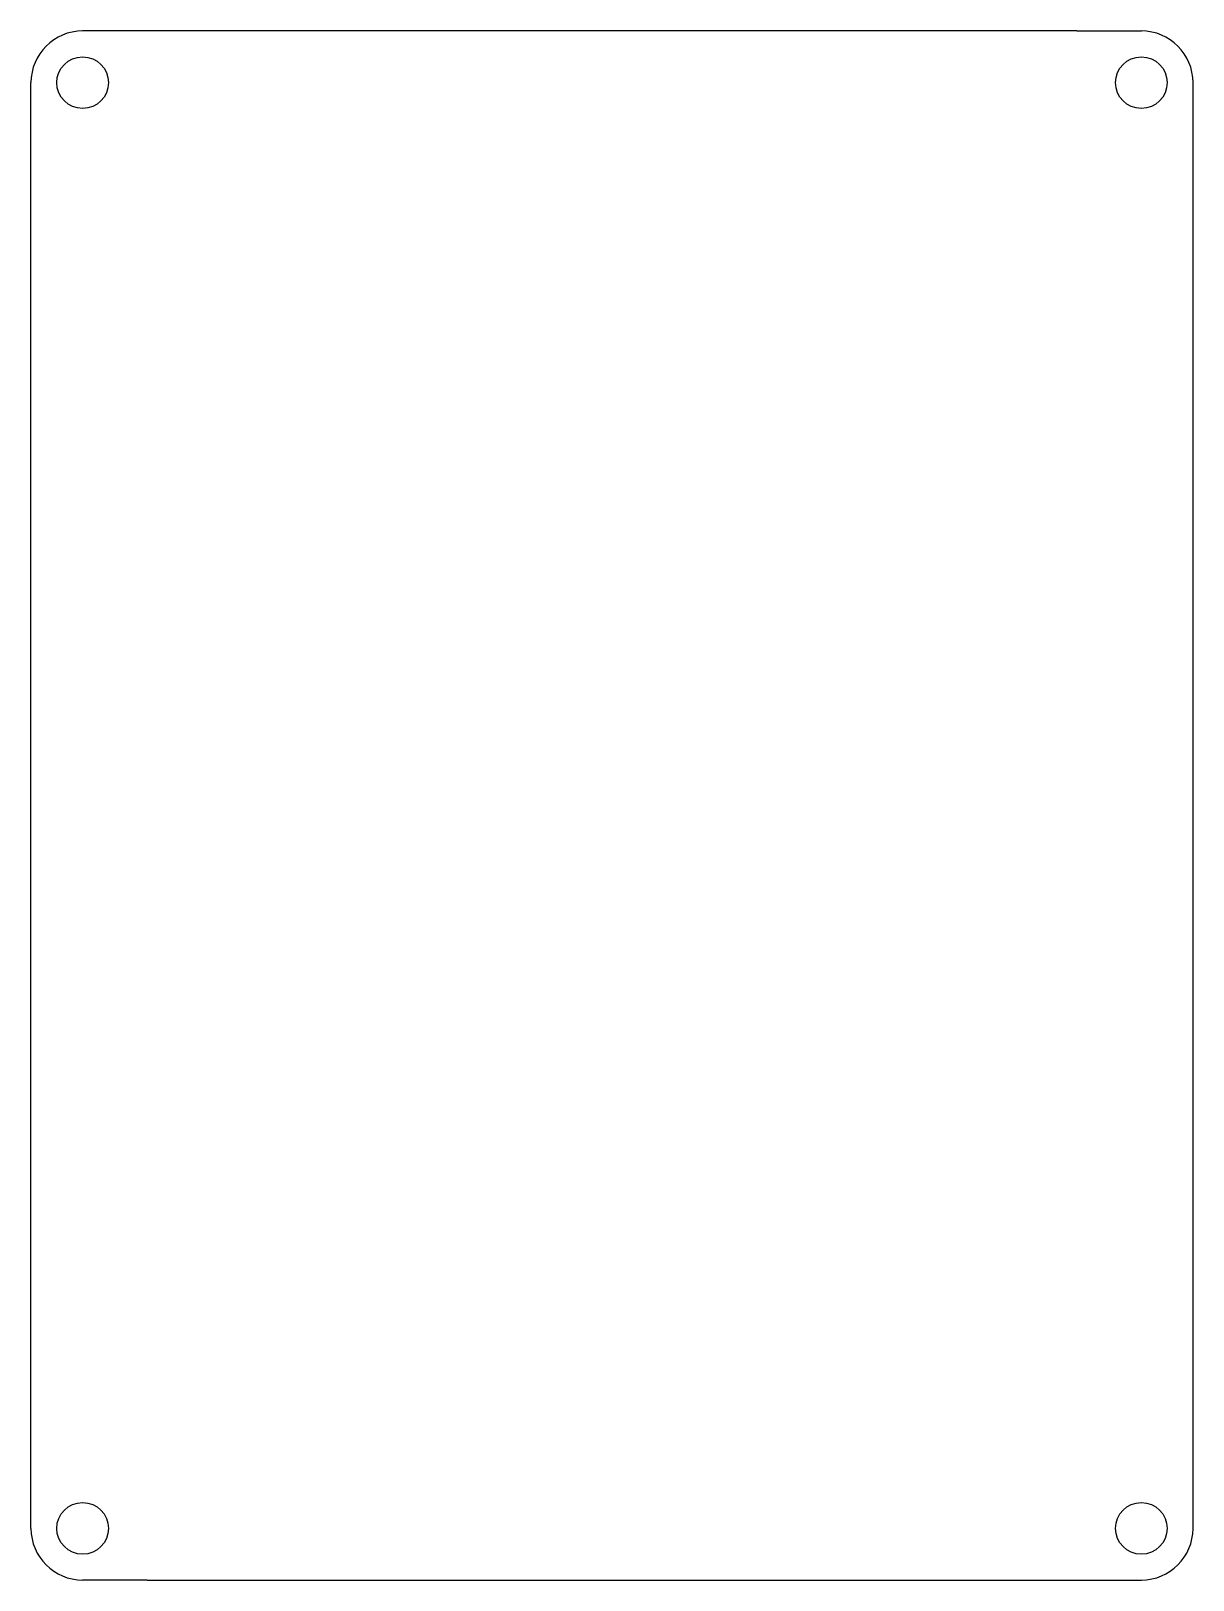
# Model space of a CAD drawing. Header units: millimetres. Extents: x 84.6 to 129.6, y 55 to 115.
import ezdxf

# ---------------------------------------------------------------- set-up
doc = ezdxf.new("R2010")
doc.units = ezdxf.units.MM
doc.header["$LTSCALE"] = 25.4

msp = doc.modelspace()

# ---------------------------------------------------------------- linework, layer by layer
for p, q in [((89.117, 114.951), (86.617, 114.951)), ((125.117, 114.951), (89.117, 114.951)), ((125.117, 114.951), (127.617, 114.951)), ((84.617, 56.951), (84.617, 112.951)), ((129.617, 56.951), (129.617, 112.951)), ((89.117, 54.951), (86.617, 54.951)), ((89.117, 54.951), (125.117, 54.951)), ((125.117, 54.951), (127.617, 54.951))]:
    msp.add_line(p, q)
for centre in [(86.617, 112.951), (127.617, 112.951), (86.617, 56.951), (127.617, 56.951)]:
    msp.add_circle(centre, 1)
for centre, start, end in [((86.617, 112.951), 90, 180), ((127.617, 112.951), 0, 90), ((86.617, 56.951), 180, 270), ((127.617, 56.951), 270, 0)]:
    msp.add_arc(centre, 2, start, end)

doc.saveas('drawing.dxf')
